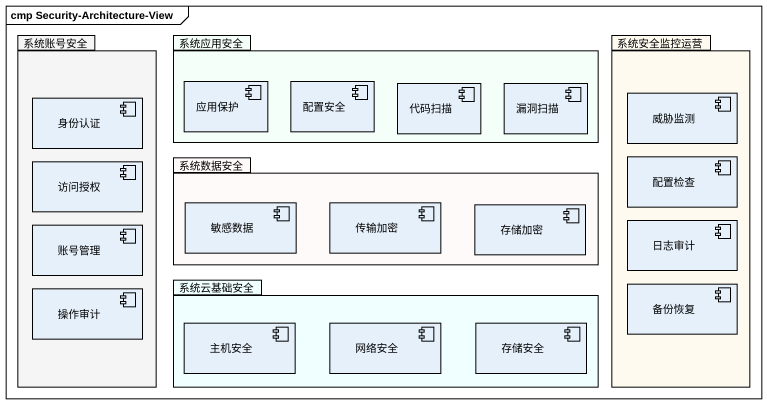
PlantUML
@startuml
mainframe cmp Security-Architecture-View
package 系统账号安全 #F5F5F5 {
  component 身份认证
  component 访问授权
  component 账号管理
  component 操作审计
}
package 系统应用安全 #F5FFFA {
  component 应用保护
  component 配置安全
  component 代码扫描
  component 漏洞扫描
}
package 系统安全监控运营 #FFFAF0 {
  component 威胁监测
  component 配置检查
  component 日志审计
  component 备份恢复
}
package 系统数据安全 #FFFAFA {
  component 敏感数据
  component 传输加密
  component 存储加密
}
package 系统云基础安全 #F0FFFF {
  component 主机安全
  component 网络安全
  component 存储安全
}
@enduml
